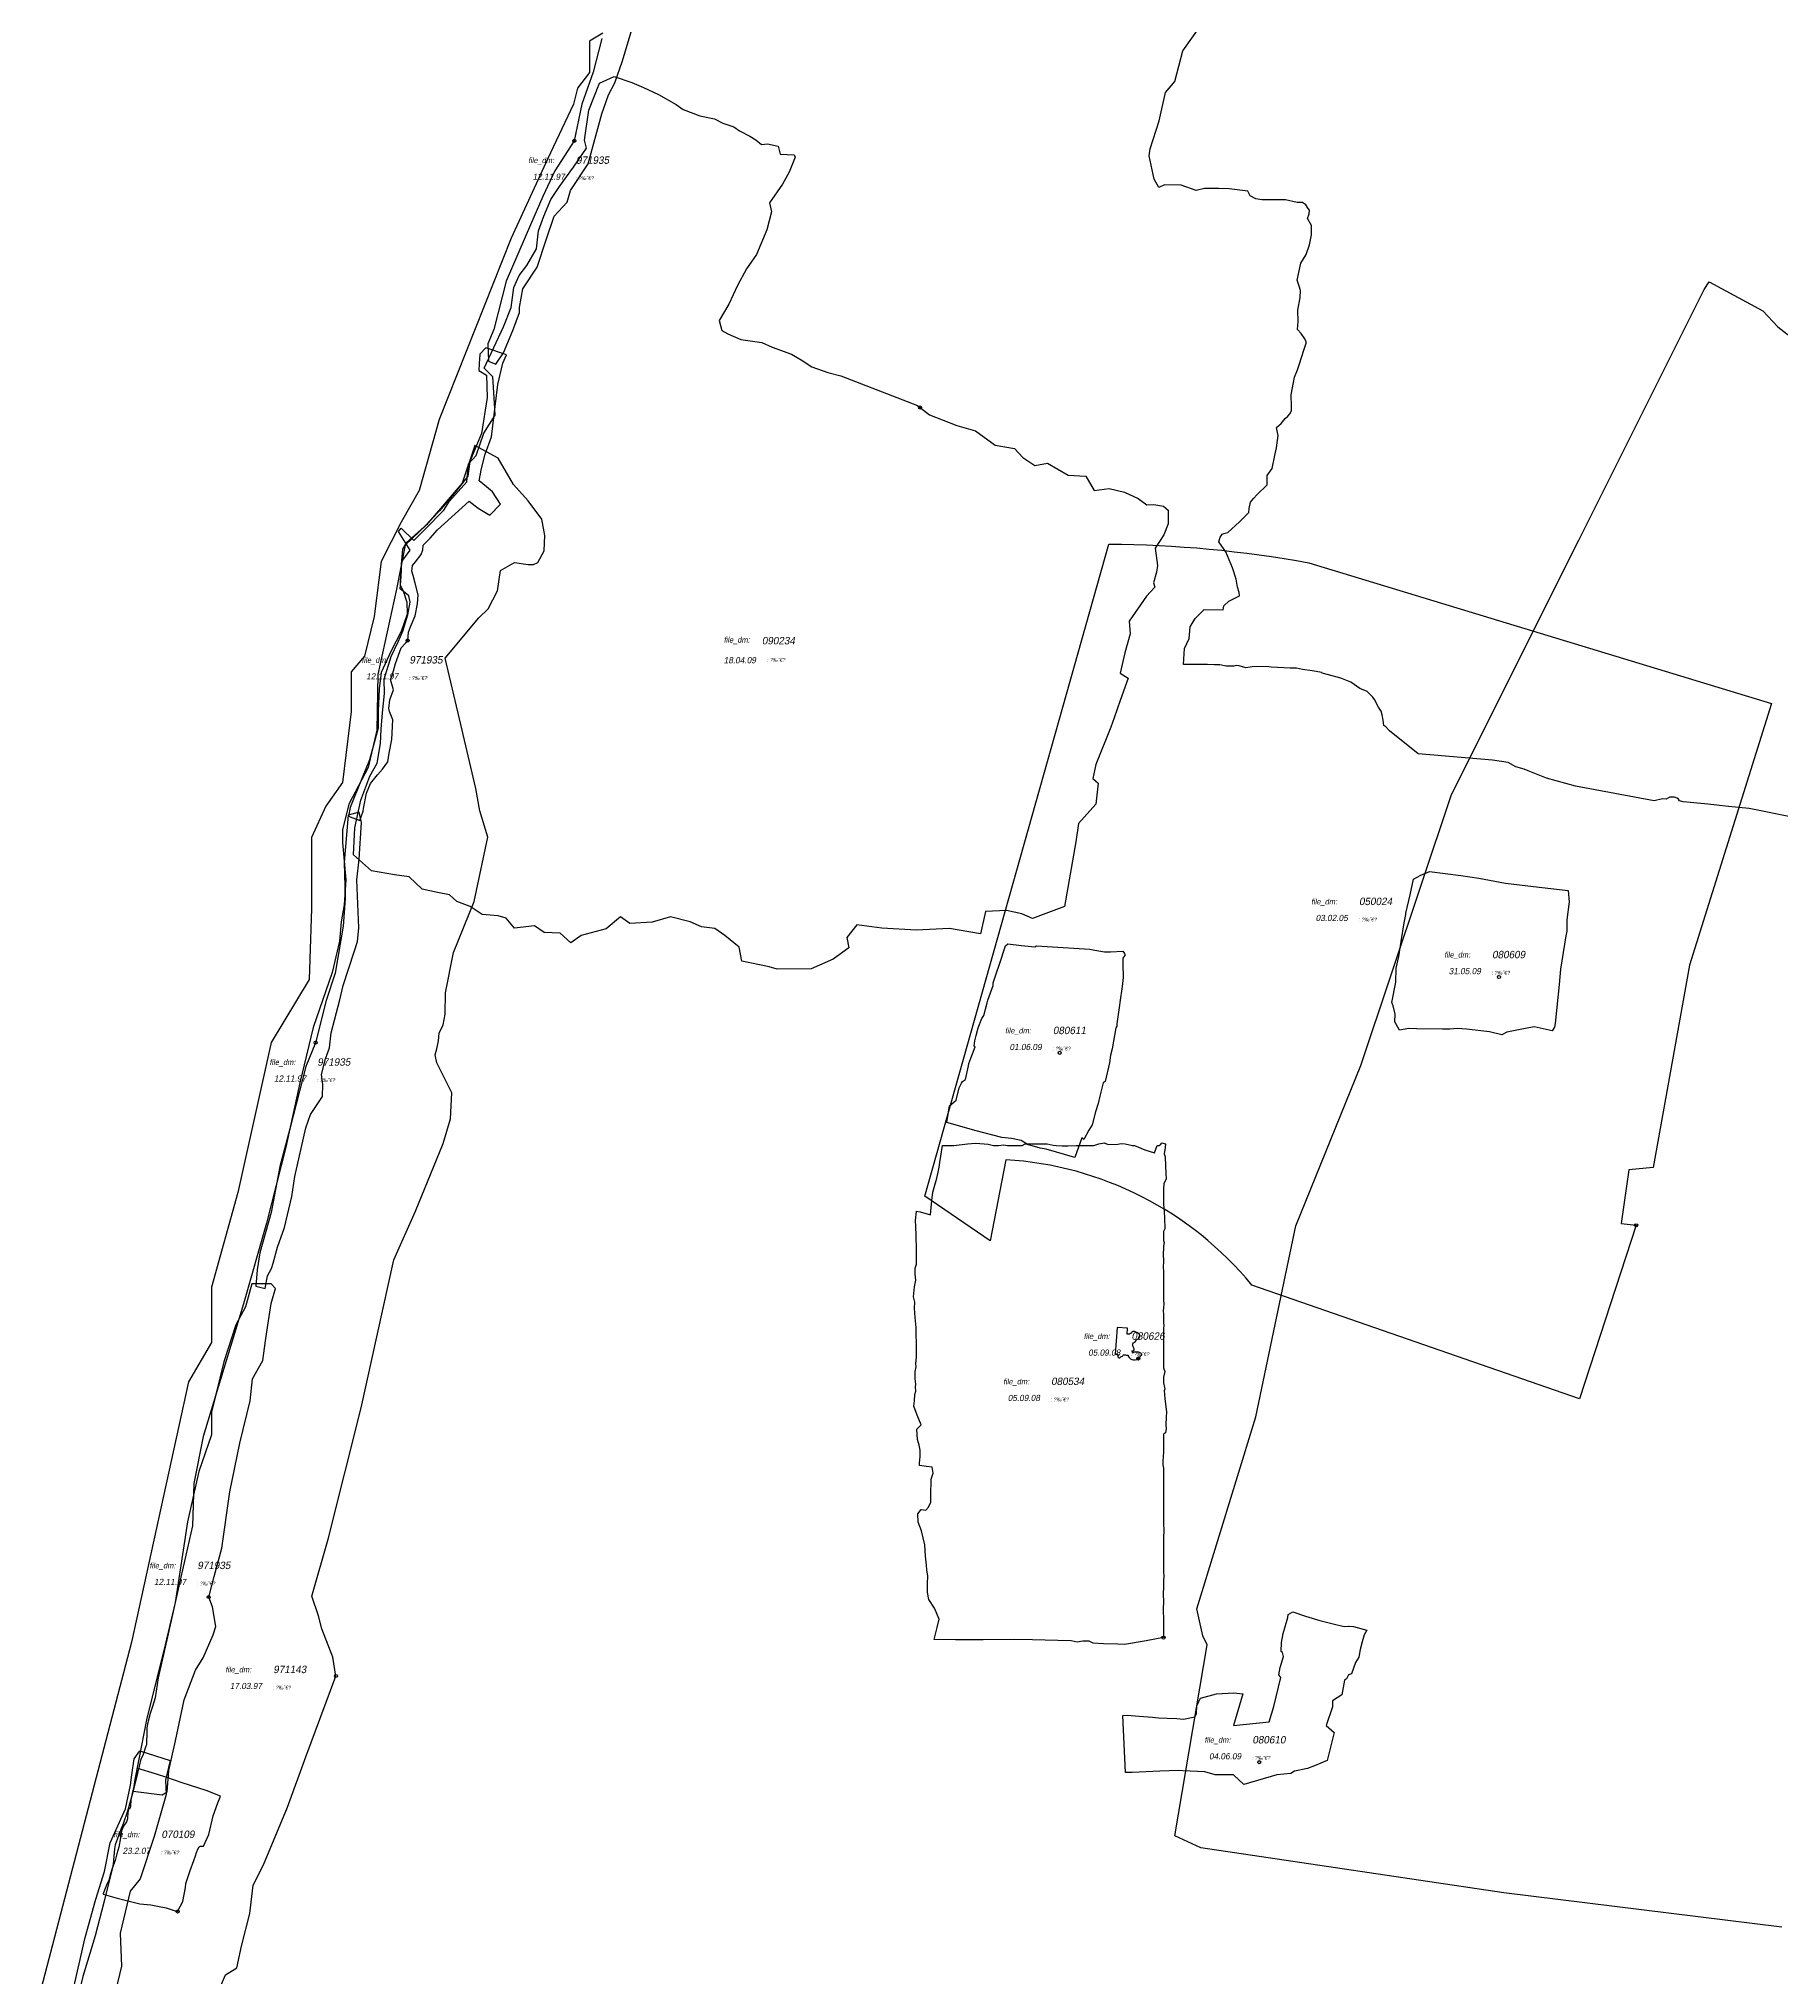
# Model space of a CAD drawing. Header units: metres. Extents: x 116000 to 284092, y 365136 to 804542.
# Drawn here: x 181295 to 184117, y 675762 to 678902 of the extents above; entities that cross this region are included whole.
import ezdxf
from ezdxf.enums import TextEntityAlignment as Align

# ---------------------------------------------------------------- set-up
doc = ezdxf.new("R2010")
doc.units = ezdxf.units.M
doc.header["$LTSCALE"] = 0.075
for name, color, linetype in [('050424', 1, 'Continuous'), ('070109', 46, 'Continuous'), ('080012', 30, 'Continuous'), ('080534', 30, 'Continuous'), ('080609', 30, 'Continuous'), ('080610', 30, 'Continuous'), ('080611', 30, 'Continuous'), ('080626', 30, 'Continuous'), ('090234', 140, 'Continuous'), ('10', 7, 'Continuous'), ('100847', 62, 'Continuous'), ('4', 7, 'Continuous'), ('7', 7, 'Continuous'), ('971143', 5, 'Continuous'), ('971935', 5, 'Continuous'), ('GVUL MEDINA', 4, 'Continuous')]:
    doc.layers.add(name, color=color, linetype=linetype)
doc.styles.add('HEBTXT', font='HEBTXT.shx')

# ---------------------------------------------------------------- blocks, each defined once
blk = doc.blocks.new('DM_AREA')
at = {"layer": '10'}
blk.add_circle((0, 0), 2.5, dxfattribs=at)
at = {"layer": '4', "style": 'HEBTXT', "oblique": 10}
blk.add_attdef('DATE', text='', height=10, dxfattribs=at).set_placement((9.9, 86.8), align=Align.RIGHT)
at = {"layer": '4', "style": 'HEBTXT', "oblique": 10, "flags": 8}
blk.add_attdef('DATAtxt', text='', height=6, dxfattribs=at).set_placement((41.8, 89.2), align=Align.MIDDLE)
at = {"layer": '7', "style": 'HEBTXT', "oblique": 10, "flags": 8}
blk.add_attdef('file_txt', text='', height=9, dxfattribs=at).set_placement((-28.4, 117.1), align=Align.MIDDLE)
at = {"layer": '7', "style": 'HEBTXT', "oblique": 10}
blk.add_attdef('FILE_DM', (28.1, 112.6), '', height=12, dxfattribs=at)

msp = doc.modelspace()

# ---------------------------------------------------------------- linework, layer by layer
at = {"layer": '050424', "color": 1, "linetype": 'Continuous', "elevation": 22.6, "flags": 128}
msp.add_lwpolyline([(184101.1, 677825.2), (183968.2, 677401.6), (183909.4, 677073.7), (183870, 677070), (183858, 676983.1), (183882, 676980), (183790.5, 676699.1), (183259.6, 676883.3, 0.208137), (182861, 677086.3), (182835.8, 676954.7), (182729.8, 677027.3), (183027.9, 678083.2, -0.043392), (183351.9, 678053.2), (184101.1, 677825.2)], format="xyb", close=True, dxfattribs=at)
at = {"layer": '070109', "color": 46, "flags": 128}
msp.add_lwpolyline([(181453.7, 676100.7), (181453.6, 676097.8), (181451.9, 676084), (181449, 676071.3), (181446.5, 676059.9), (181444.4, 676048.7), (181443.7, 676039.9), (181442.9, 676035.9), (181441.1, 676034.9), (181439.2, 676029.4), (181438.7, 676018.9), (181437.2, 676013.7), (181432.5, 676006.9), (181429.1, 675999.5), (181427.4, 675987.8), (181424.8, 675972.8), (181421.6, 675961.8), (181418.7, 675951.2), (181414, 675938.5), (181410.7, 675928.2), (181408.3, 675919.4), (181404.9, 675911.2), (181401.4, 675903.1), (181399.2, 675897.1), (181399.6, 675896.9), (181410.8, 675893.5), (181422.2, 675890), (181441.5, 675885.6), (181454.6, 675882), (181458.6, 675881.3), (181476.8, 675879.4), (181487.3, 675877.4), (181501.1, 675874.4), (181517.7, 675869), (181519.9, 675868.6), (181528.1, 675884.7), (181532.6, 675907.7), (181533.4, 675914.2), (181540.4, 675934.8), (181546.4, 675951.1), (181549.1, 675958.7), (181550.6, 675964.2), (181553.1, 675970.7), (181554.8, 675973), (181556.4, 675974.2), (181557.9, 675974.5), (181561.9, 675974.2), (181570.4, 675993.3), (181577.6, 676023.8), (181585.3, 676044.4), (181589, 676053.8), (181589.6, 676055.3), (181566.4, 676064.6), (181527.3, 676076.9), (181502.6, 676085.6), (181485.9, 676091.1)], close=True, dxfattribs=at)
at = {"layer": '080012', "color": 30, "elevation": 41.7}
msp.add_lwpolyline([(184140, 677640), (184065, 677655), (184031.5, 677658.1), (183998.2, 677662.1), (183970.3, 677664.7), (183958.4, 677665.7), (183952, 677667.3), (183950.5, 677670.2), (183948.3, 677671.8), (183944.2, 677673.5), (183936.7, 677673.5), (183934.2, 677672.5), (183930.4, 677670.3), (183924.9, 677670.8), (183911.2, 677667.4), (183784, 677691.4), (183736.9, 677704), (183707.3, 677716.3), (183700.8, 677718.7), (183687.3, 677722.5), (183674.5, 677729.4), (183649.4, 677733.3), (183529.2, 677743.6), (183482.7, 677780.9), (183476.8, 677787.1), (183473.5, 677789.5), (183472.5, 677798), (183470.9, 677806.8), (183469.2, 677812.8), (183464.5, 677819.4), (183458.3, 677831.5), (183455.4, 677835.5), (183446.2, 677844.6), (183434.5, 677849.4), (183419.7, 677859.5), (183403.7, 677866.4), (183384, 677871.7), (183373.3, 677874), (183372.8, 677875.2), (183357.5, 677878), (183341.5, 677880.4), (183332.1, 677882.1), (183321.6, 677882.3), (183290.8, 677884.2), (183287, 677884.4), (183269.3, 677884.9), (183260, 677884.7), (183249.8, 677882.9), (183239, 677886.3), (183234.4, 677886.7), (183230.7, 677885.6), (183218.3, 677885.5), (183207.9, 677887.8), (183199.1, 677887.8), (183188, 677888.3), (183148.7, 677888.3), (183150.5, 677914.2), (183158.2, 677930.6), (183159.7, 677949.3), (183167.7, 677962.6), (183182.2, 677977.2), (183213.4, 677976.7), (183214.2, 677983.3), (183222.2, 677990.9), (183239.5, 677999.4), (183239, 678004.8), (183236.4, 678013.8), (183234.5, 678026.4), (183228.5, 678045), (183217.7, 678070.8), (183206.2, 678087.2), (183208.5, 678094.7), (183209.7, 678096.5), (183211.8, 678099.5), (183216.6, 678100.9), (183220.7, 678102.2), (183239.5, 678119.4), (183254.5, 678134.4), (183255.5, 678141), (183257.4, 678151.3), (183262.8, 678157.6), (183267.5, 678163), (183284.5, 678179.4), (183284.5, 678194.4), (183292.4, 678205.9), (183297.4, 678229.7), (183299.5, 678239.4), (183302.2, 678259.3), (183301.3, 678264.1), (183299.7, 678272), (183306.9, 678278.4), (183313.4, 678286.8), (183317.8, 678290.5), (183321.7, 678295.1), (183323.9, 678299.7), (183323.6, 678306.8), (183323.5, 678325.2), (183328.6, 678353.8), (183333.6, 678365.7), (183336.3, 678373.4), (183344.4, 678399), (183347.6, 678408.5), (183347.6, 678411.1), (183345.7, 678415.9), (183339.5, 678424.4), (183333.5, 678430.9), (183334.5, 678443.6), (183334.1, 678462), (183337.8, 678482.9), (183338.2, 678494), (183336.3, 678501.3), (183333, 678510.7), (183339.1, 678538.4), (183347.7, 678552.2), (183352.9, 678568.1), (183356.4, 678584.3), (183356.4, 678599.3), (183349.6, 678610.5), (183352.7, 678618.1), (183353.2, 678624.4), (183351, 678626.9), (183347, 678632.8), (183341.8, 678636.4), (183333.2, 678636.7), (183314.2, 678641), (183302.5, 678640.9), (183276, 678640.9), (183265.9, 678642.6), (183256.9, 678647.4), (183253.4, 678655.1), (183222.7, 678658.5), (183206.4, 678659.3), (183182.8, 678659.1), (183169.7, 678655.9), (183145.4, 678664.6), (183118.1, 678665.4), (183109.1, 678661.1), (183101.4, 678674.3), (183093.5, 678712), (183095, 678723.4), (183109.7, 678768.6), (183119.9, 678815), (183134.8, 678832.6), (183148, 678882.1), (183191.4, 678943.5)], dxfattribs=at)
at = {"layer": '080534', "color": 30, "flags": 128}
msp.add_lwpolyline([(182759, 677109.2), (182776.9, 677109.2), (182799.2, 677112.1), (182812.2, 677112.8), (182826, 677112.1), (182832.6, 677111.2), (182841.2, 677109.4), (182849.2, 677109.4), (182857.2, 677110.3), (182863.9, 677109.2), (182872.1, 677109.1), (182876.4, 677109.1), (182887.9, 677109.3), (182892.5, 677112), (182928.1, 677111.9), (182937.8, 677109.7), (182942.5, 677109.3), (182952.4, 677108.8), (182961.4, 677108.7), (182975, 677109.3), (182981.2, 677109.2), (182989, 677109.1), (183003.9, 677109.1), (183012, 677112), (183020.3, 677113.4), (183026.8, 677111), (183042.4, 677111.6), (183048.2, 677112.3), (183054.4, 677111.9), (183066.1, 677109.4), (183069.7, 677109), (183086.2, 677102.3), (183102.2, 677097.3), (183106.2, 677109.2), (183109.3, 677109.4), (183112.3, 677111.4), (183113.6, 677113.6), (183119.8, 677112.1), (183119.1, 677106), (183117.9, 677096), (183119.5, 677090.7), (183120, 677076.1), (183120.2, 677064), (183121.1, 677055.1), (183117.3, 677047.1), (183116.4, 677039.3), (183116.3, 677026.1), (183116.7, 677014), (183117.4, 677002.3), (183118.1, 676991.4), (183118.6, 676974.2), (183116.8, 676969.7), (183116.6, 676964.3), (183116.4, 676958), (183116.4, 676955.4), (183117.6, 676952.1), (183116.6, 676946.3), (183116.4, 676942.2), (183116.2, 676934.1), (183116.8, 676921), (183116.2, 676913.5), (183116.6, 676904.9), (183116.6, 676895.8), (183116.6, 676889.5), (183116.6, 676883.5), (183116.6, 676876), (183116.3, 676871.6), (183116.6, 676863.3), (183116.3, 676859.2), (183117, 676852.4), (183116.4, 676846.9), (183115.8, 676841.2), (183116.3, 676836.5), (183116.3, 676832.1), (183116.6, 676824.8), (183116.6, 676822.2), (183117.3, 676818), (183116.8, 676812.9), (183116.5, 676808.5), (183116.7, 676800.8), (183116.4, 676795.8), (183116.4, 676787.6), (183116.5, 676778.8), (183116.5, 676768.8), (183116.5, 676761), (183116.7, 676749.1), (183118.5, 676743.3), (183116.5, 676734), (183116.5, 676724.9), (183118.3, 676717.2), (183118.7, 676714.8), (183117.7, 676711.9), (183118.2, 676706.5), (183118.9, 676698.9), (183121.4, 676677.7), (183121, 676669.5), (183120.6, 676656.9), (183121, 676650.7), (183119.6, 676644), (183116.8, 676641.6), (183116.4, 676635.1), (183116.6, 676629.9), (183116.5, 676624.6), (183116.5, 676613.8), (183115.8, 676605), (183115.4, 676598.8), (183115.3, 676592), (183116.5, 676586.4), (183116.4, 676579), (183116.7, 676573.4), (183116.5, 676567.2), (183116.4, 676560.2), (183116.5, 676539.3), (183116.7, 676512.6), (183116.5, 676502), (183117.3, 676481.5), (183116.8, 676478.7), (183116.7, 676473.1), (183116.5, 676466), (183116.5, 676442.2), (183116.8, 676430.8), (183116.5, 676418.9), (183117, 676412.3), (183116.7, 676404.3), (183116.5, 676403), (183116.3, 676397.8), (183116.5, 676395.7), (183116.1, 676382.3), (183116.6, 676370.9), (183116.2, 676358.2), (183116.7, 676340.2), (183116.6, 676312.2), (183088.6, 676306.9), (183053.2, 676300.8), (183042.7, 676301.7), (183019.5, 676302.3), (183002.9, 676303.4), (182996.2, 676306.5), (182986.1, 676306.6), (182976.6, 676305), (182967.1, 676306.9), (182945.5, 676307.5), (182904.2, 676308.8), (182874.2, 676309), (182824.7, 676308.8), (182779.5, 676308.6), (182745.4, 676309.1), (182749.9, 676328.5), (182753.2, 676342), (182745.8, 676360.1), (182736.7, 676374.1), (182734.4, 676385.1), (182734.2, 676399.9), (182734.9, 676411.5), (182733.4, 676422.1), (182732.8, 676429.6), (182731.1, 676443.9), (182729.8, 676462.7), (182724.5, 676485.4), (182719, 676499.2), (182718.8, 676512.9), (182724.2, 676519.9), (182731.7, 676518.8), (182736, 676523.4), (182740, 676531.4), (182740, 676541.4), (182739.7, 676552.7), (182740.4, 676558.2), (182740.4, 676568.7), (182743.3, 676578.6), (182741.7, 676588.4), (182732.6, 676589.3), (182721.6, 676591), (182721.2, 676594.7), (182722.7, 676605.7), (182722.6, 676615.8), (182720.8, 676624), (182718.2, 676632.9), (182717.1, 676649.9), (182724.3, 676657), (182717.7, 676672.6), (182712.2, 676687.3), (182713.4, 676695.7), (182713.6, 676706.1), (182715.4, 676711.2), (182715, 676717.9), (182715.5, 676722.6), (182714.6, 676731.6), (182714.3, 676743.4), (182716.1, 676750.7), (182715.4, 676756.3), (182716.6, 676766.7), (182716.8, 676779.3), (182716.5, 676790.4), (182715.8, 676802.3), (182716.1, 676814.4), (182714.5, 676830.8), (182713.1, 676846), (182713.8, 676855.6), (182711.8, 676863.9), (182713.3, 676880.4), (182715.7, 676891.1), (182714.6, 676900.9), (182714.4, 676910.8), (182716.3, 676917), (182716.3, 676922.5), (182716.4, 676930.1), (182716.6, 676941), (182716.1, 676963.5), (182715.5, 676978.2), (182715, 676988), (182716.6, 677002.9), (182722.5, 677001.8), (182739.4, 676997), (182741.3, 677020), (182743.1, 677033.6), (182749.4, 677056.2), (182751.6, 677066.1), (182753.4, 677074.4), (182754.1, 677081.6), (182758.8, 677109.3)], close=True, dxfattribs=at)
at = {"layer": '080609', "color": 30, "elevation": 31.2, "flags": 128}
msp.add_lwpolyline([(183514, 677298.6), (183514, 677298.6), (183498.6, 677296), (183491.3, 677309.4), (183492, 677322), (183488.7, 677335.3), (183486.1, 677340.8), (183492.9, 677374), (183493.1, 677396.3), (183497.6, 677415.1), (183501.3, 677439.6), (183506.5, 677470), (183509.1, 677483.2), (183509.2, 677485.4), (183515.8, 677515), (183521.6, 677540.5), (183533.3, 677547.1), (183547.6, 677552.8), (183598, 677546.6), (183627.1, 677542), (183670.6, 677534), (183716, 677528.6), (183771.9, 677522.2), (183773.8, 677503.8), (183769.8, 677474.7), (183769.5, 677456.4), (183768.3, 677448.6), (183759.4, 677394.7), (183757.4, 677369.9), (183750.8, 677307.1), (183749.6, 677300.8), (183746.2, 677295.1), (183717.1, 677301.4), (183691.4, 677296.6), (183672.7, 677293), (183664.7, 677288.6), (183644.6, 677293.4), (183607.2, 677297.8), (183592.3, 677298.8), (183580.1, 677297.5), (183568.3, 677297.6), (183526.3, 677298.4)], close=True, dxfattribs=at)
at = {"layer": '080610', "color": 30, "elevation": 31.3, "flags": 128}
msp.add_lwpolyline([(183057.7, 676186.4), (183077, 676184.9), (183098.9, 676183.2), (183103.5, 676183), (183108.5, 676182.5), (183122.5, 676181.6), (183138.4, 676181.2), (183149.2, 676180.3), (183167.2, 676183.9), (183169.8, 676189), (183170.8, 676201.5), (183174, 676208.5), (183176.5, 676214.3), (183202.5, 676221), (183230.3, 676222.7), (183245, 676221.4), (183230, 676170), (183287.5, 676175.8), (183295.4, 676200.6), (183306.5, 676247.6), (183303.3, 676251.9), (183305.4, 676263.9), (183310.8, 676281.5), (183309.3, 676288.2), (183307.2, 676289.6), (183307.7, 676304.1), (183310.3, 676318.9), (183318.1, 676344.7), (183318.7, 676349.9), (183325.8, 676353.9), (183346.5, 676346.9), (183370, 676340), (183380.6, 676337.5), (183391.4, 676334.5), (183409.3, 676330.1), (183416.4, 676330.9), (183417.3, 676330.7), (183424.1, 676330.2), (183445.8, 676324.5), (183441.5, 676316.8), (183438.5, 676305.5), (183434.9, 676292.9), (183432.9, 676280.6), (183427.7, 676271.9), (183420.8, 676253.8), (183416.1, 676251.8), (183413.1, 676245.6), (183409.5, 676243.1), (183405.1, 676219.8), (183390, 676210), (183390, 676200), (183380, 676170), (183393, 676158.7), (183381.5, 676113.3), (183361, 676104.7), (183350, 676100), (183328.7, 676096.1), (183322.5, 676092), (183300, 676090), (183246.9, 676074.4), (183230, 676090), (183200, 676090), (183183.7, 676094.7), (183147.7, 676096.2), (183141.1, 676097), (183110.4, 676095.9), (183065.9, 676093.8), (183055.2, 676093.7), (183050.9, 676186.3)], close=True, dxfattribs=at)
at = {"layer": '080611', "color": 30, "elevation": 25.4, "flags": 128}
msp.add_lwpolyline([(182864.5, 677435.9), (182886.7, 677433.4), (182908.3, 677431.1), (182910.8, 677432.7), (182997.4, 677427), (183005.3, 677425.4), (183020.8, 677422.7), (183030.8, 677422.7), (183050.8, 677423.9), (183053.6, 677420.1), (183053.9, 677418.6), (183053.9, 677417.2), (183050.8, 677412.7), (183050.8, 677402.7), (183050.5, 677397), (183051.2, 677387.9), (183051.2, 677381.5), (183049.8, 677366.7), (183045.8, 677340.6), (183045.5, 677336.3), (183040.8, 677306.3), (183040.8, 677302.7), (183039.4, 677300.1), (183033.6, 677265.7), (183030.8, 677255.8), (183029.3, 677243.2), (183022.3, 677213), (183019, 677210.8), (183013.6, 677189.2), (183010.6, 677177.3), (183006.2, 677163.6), (183000.8, 677142.7), (182995.8, 677133.9), (182987.5, 677119.1), (182984.1, 677121.8), (182972.7, 677089.6), (182926.4, 677103.5), (182917, 677105), (182896.2, 677110.7), (182886.2, 677117.6), (182870.3, 677120.8), (182854.7, 677122.1), (182813.4, 677133.1), (182765.6, 677146.5), (182770.1, 677173.5), (182780.8, 677182.7), (182785.9, 677202.6), (182789.6, 677210.1), (182790.8, 677212.7), (182795.9, 677216.1), (182800.9, 677238.2), (182801.2, 677241.8), (182802.8, 677246.6), (182811.4, 677269.3), (182810.1, 677270.4), (182810.8, 677278.6), (182812.9, 677287.3), (182816.6, 677300.1), (182822.4, 677315.1), (182825.6, 677319.8), (182831.1, 677340.1), (182832.3, 677344.5), (182840.8, 677368.3), (182840.8, 677372.7), (182845.7, 677387.5), (182850.8, 677402.7), (182860.8, 677432.7), (182864.5, 677435.9)], close=True, dxfattribs=at)
at = {"layer": '080626', "color": 30, "flags": 128}
msp.add_lwpolyline([(183038.2, 676771.4), (183042.6, 676771.2), (183042.4, 676767.1), (183044, 676765.1), (183045, 676765.2), (183046.1, 676765.4), (183046.4, 676766), (183047.3, 676766.8), (183048.1, 676767.4), (183050, 676768.1), (183050.8, 676768.8), (183051.3, 676769.8), (183051.8, 676770), (183052.7, 676770.1), (183055.2, 676770), (183056.9, 676769.9), (183059.1, 676769.9), (183059.5, 676768.2), (183060.9, 676765.9), (183062.9, 676763.9), (183065.3, 676762.5), (183068, 676761.9), (183070.8, 676762), (183073.5, 676762.8), (183075.8, 676764.3), (183077.7, 676766.3), (183079.1, 676767.8), (183080.5, 676769), (183081.2, 676770.3), (183081.2, 676771.1), (183080.5, 676772.4), (183079.8, 676772.8), (183078.6, 676773.6), (183077.6, 676774.1), (183075.9, 676774.4), (183074.9, 676774.9), (183073.8, 676774.7), (183070.5, 676774.9), (183069.1, 676774.8), (183067.9, 676774), (183067.3, 676772.7), (183066.6, 676774.8), (183065.2, 676776.5), (183065.8, 676776.8), (183066.8, 676776.3), (183067.8, 676776.8), (183068.9, 676778.1), (183069.2, 676778.8), (183069, 676780.2), (183068.4, 676781), (183068.2, 676782.3), (183067.5, 676783.7), (183067, 676785), (183066.8, 676786.1), (183066.6, 676787), (183066.9, 676787.9), (183068.2, 676789.5), (183069.9, 676790.5), (183070.7, 676791.2), (183072.1, 676793.5), (183072.8, 676794.8), (183073.3, 676795.2), (183074.3, 676795.5), (183075.1, 676795.6), (183076.5, 676796.5), (183077.1, 676797.9), (183078, 676800.5), (183078.3, 676801.9), (183077.9, 676803.3), (183076.8, 676804.3), (183074.5, 676806.1), (183073.1, 676806.3), (183070.8, 676807.3), (183069.5, 676807.9), (183068.2, 676808.1), (183066.9, 676808), (183065.6, 676807.4), (183064.5, 676806.3), (183064.1, 676805), (183062.8, 676804.9), (183061.9, 676803.7), (183057.8, 676803.8), (183058.1, 676813.4), (183041.4, 676814.4)], close=True, dxfattribs=at)
at = {"layer": '090234', "flags": 128}
msp.add_lwpolyline([(182203.2, 678829.8), (182226.7, 678840.9), (182255.7, 678830.8), (182274.6, 678822.6), (182298.8, 678811.6), (182327.2, 678795.5), (182338.9, 678787.3), (182365.4, 678776.7), (182389.5, 678772.3), (182402.8, 678765.1), (182420.9, 678759), (182429.7, 678752.7), (182446.5, 678744.2), (182456.6, 678738.3), (182465.7, 678730.6), (182475.4, 678731.8), (182492.5, 678727.9), (182495.7, 678715.1), (182518.5, 678713.9), (182520, 678709.8), (182510.4, 678685.6), (182499.5, 678666.1), (182478.3, 678635.9), (182481.8, 678621.5), (182474.2, 678592.3), (182457.4, 678552.3), (182441, 678529.2), (182426.8, 678501.9), (182412.7, 678471.8), (182397, 678445.6), (182401.3, 678429.2), (182411.1, 678423.9), (182432, 678414.6), (182465.9, 678409.8), (182482.9, 678402.1), (182513.9, 678390.7), (182529.8, 678382), (182547, 678370.3), (182573.2, 678361), (182594.1, 678355.6), (182718.2, 678308), (182737.5, 678292.9), (182781.7, 678275.2), (182812.2, 678267), (182844, 678243.7), (182875, 678238.3), (182888.8, 678223.5), (182908.4, 678210.5), (182928.8, 678214.5), (182961.9, 678195.1), (182990.8, 678193.3), (183004, 678170.2), (183028.6, 678173.6), (183053.3, 678167.3), (183075.5, 678157.2), (183089.6, 678147.1), (183100.7, 678147.4), (183116.5, 678145), (183123.9, 678138.1), (183124.2, 678116.1), (183117.2, 678098.1), (183102.9, 678076.7), (183106.9, 678048.6), (183105.1, 678038), (183100.5, 678020.8), (183102.4, 678013.4), (183088.8, 677999.1), (183061, 677958.3), (183062.3, 677938.2), (183053.8, 677907.2), (183046.4, 677874.1), (183059.1, 677865.9), (183046.4, 677830.1), (183036.6, 677802.1), (183031.2, 677787), (183007.1, 677726.6), (183002.3, 677703.9), (183010.5, 677696.2), (183007.1, 677661.9), (182979.1, 677630.6), (182974.5, 677600.9), (182956.2, 677496.5), (182904.5, 677477), (182887.1, 677484.6), (182862.5, 677489.9), (182828.4, 677488), (182820, 677452.2), (182770.2, 677460.6), (182716.1, 677458.1), (182660.3, 677461.1), (182619.8, 677466.4), (182603.8, 677446), (182607.1, 677429.2), (182581.6, 677411.3), (182546.1, 677395.6), (182490.8, 677394.7), (182477.7, 677398.9), (182433.6, 677407.6), (182429.2, 677430.4), (182406, 677449.6), (182389.8, 677460.8), (182368.5, 677463.2), (182350, 677471.6), (182318.2, 677479.4), (182288.4, 677471.2), (182252.5, 677468.6), (182237.1, 677479.4), (182213.9, 677460), (182173.3, 677449.4), (182156.7, 677437.5), (182139.4, 677452.9), (182113.6, 677454.3), (182097.9, 677464.9), (182065.7, 677461.4), (182051.9, 677477.5), (182039.3, 677481.3), (182013, 677483.4), (181993.8, 677496.6), (181972.2, 677504.5), (181960.2, 677515.3), (181940.8, 677519.1), (181915.7, 677524.3), (181894.9, 677544.4), (181870.9, 677547.5), (181833.7, 677554.3), (181804.9, 677580.2), (181806.8, 677624), (181816.6, 677668.7), (181831.4, 677707.3), (181843.2, 677728.4), (181848.6, 677760.5), (181849.3, 677783.4), (181851.6, 677809.9), (181854.9, 677841.3), (181854.2, 677864.5), (181865.9, 677901.5), (181877, 677924.9), (181884.6, 677942.3), (181893, 677968.7), (181896.5, 677989.1), (181894.4, 677999.4), (181880.1, 678010.7), (181882.2, 678030.1), (181883.2, 678055.2), (181896.6, 678073.7), (181877.8, 678103.7), (181881.8, 678109.3), (181902.4, 678089.4), (181919.8, 678106.3), (181950.8, 678138.4), (181960.4, 678152.9), (181988.4, 678183.9), (181991.2, 678213.2), (182003.6, 678227), (182015.6, 678263.1), (182034.2, 678292.2), (182033.2, 678311.8), (182030.2, 678354.3), (182016.5, 678368.3), (182047.9, 678435.4), (182060.3, 678466.7), (182064.5, 678498.8), (182073.2, 678518.5), (182085.6, 678534.8), (182101.2, 678561.6), (182104.4, 678590.5), (182113, 678614.7), (182124.1, 678641.6), (182138.4, 678662.3), (182160.8, 678693.9), (182182.3, 678724.4), (182178.9, 678737.3), (182186.1, 678786)], close=True, dxfattribs=at)
at = {"layer": '100847', "linetype": 'Continuous', "lineweight": -3, "flags": 128}
msp.add_lwpolyline([(184118, 675843.1), (183667.9, 675898.7), (183177.2, 675971.8), (183134.8, 675991), (183187.4, 676300.3), (183180.1, 676314.9), (183170.4, 676358.6), (183266.2, 676670), (183330.6, 676979.1), (183436.1, 677238.8), (183582.9, 677677.8), (183789.2, 678089.9), (183992.3, 678495.8), (184000.4, 678508.2), (184087.4, 678461.1), (184111.5, 678435), (184178.8, 678382.8)], dxfattribs=at)
at = {"layer": '971143', "color": 5, "flags": 128}
msp.add_lwpolyline([(181585.1, 675736.7), (181597.2, 675766.3), (181615.9, 675777.3), (181623.6, 675812.5), (181636.8, 675865.2), (181642.3, 675911.4), (181659.2, 675944.2), (181697.7, 676037.6), (181727.4, 676118.9), (181776.4, 676250), (181771.2, 676280.4), (181753.4, 676326.4), (181748.3, 676347.5), (181737.4, 676379.6), (181763.6, 676471.4), (181817.2, 676684.2), (181870, 676923.9), (181905, 677003), (181949.7, 677112.4), (181961.6, 677152.4), (181964.1, 677194.3), (181939.7, 677243.1), (181937.2, 677256.2), (181939.5, 677265.8), (181942.5, 677278.6), (181943.3, 677291.3), (181950, 677304.8), (181953, 677322), (181954, 677356.4), (181966.6, 677422.1), (182000.3, 677504.4), (182022.1, 677608.7), (182009.6, 677651.2), (182002.8, 677687.2), (181976.6, 677800.4), (181953.3, 677898.7), (182007.6, 677963.7), (182022.7, 677978.7), (182038.2, 678007.4), (182042.7, 678040.7), (182065.4, 678053.3), (182087.7, 678050.2), (182096.3, 678050.4), (182103.1, 678053.3), (182113.5, 678072.3), (182114.8, 678097.1), (182109.8, 678123.7), (182087.4, 678153.3), (182063.7, 678180.1), (182039, 678222.3), (182001.3, 678242.8), (181980.5, 678182.1), (181923.2, 678114.4), (181888.5, 678081.4), (181874.6, 678010.3), (181844, 677872.3), (181842.3, 677782), (181828.4, 677721.3), (181797.1, 677662.3), (181786.7, 677620.7), (181786.7, 677599.8), (181792.2, 677539.5), (181789.4, 677499), (181784.8, 677471.4), (181782.1, 677440.2), (181770.1, 677389.6), (181739.7, 677300.6), (181718, 677210.7), (181695.3, 677106.6), (181663.7, 676983.3), (181626.4, 676852.7), (181561.4, 676638.1), (181546.4, 676561.8), (181543.9, 676493), (181524.9, 676409.9), (181502.4, 676308.6), (181488.6, 676247.3), (181483.6, 676214.8), (181479.2, 676200.6), (181475.2, 676189.3), (181472.2, 676177.1), (181471.6, 676174.7), (181470.1, 676166.2), (181469.9, 676158.5), (181469.5, 676140.8), (181469.5, 676138.5), (181468.6, 676136.3), (181463.4, 676121.3), (181461, 676116.5), (181459.9, 676113), (181453, 676083.4), (181445.6, 676056), (181438.7, 676031.3), (181431.7, 676010.5), (181428.2, 676001.4), (181418.8, 675976.7), (181417.8, 675970.3), (181415.6, 675945.3), (181414.6, 675940), (181401.2, 675885.2), (181386.5, 675829.1), (181378, 675800.4), (181366.3, 675763.1), (181354, 675713.1)], dxfattribs=at)
at = {"layer": '971935', "color": 5, "flags": 128}
for points in [[(182206.9, 678902.1), (182193.1, 678847.8), (182174.8, 678796), (182162.3, 678736.5), (182130.7, 678687.6), (182111.3, 678646.2), (182091.2, 678600.2), (182051.8, 678509), (182032, 678431), (182022.1, 678407.5), (182023.6, 678379.6), (182035.5, 678374.8), (182047.8, 678393.3), (182063, 678429.4), (182073.5, 678458.4), (182073.4, 678466.6), (182079, 678496.7), (182102.2, 678531.7), (182116.6, 678576.2), (182129.7, 678614.4), (182151, 678637), (182156, 678655.8), (182184.8, 678699), (182207.1, 678780.3), (182217.7, 678811), (182227.8, 678830.4), (182240.3, 678866.1), (182261, 678934.4)], [(181344, 675710.6), (181370.3, 675826.6), (181387.3, 675888.7), (181401.4, 675933.2), (181410.9, 675979.6), (181435.5, 676034.7), (181443.8, 676073.3), (181446, 676090.1), (181449.5, 676115.9), (181458.9, 676128.8), (181508.1, 676113), (181500.5, 676081.4), (181501.1, 676057.9), (181481.7, 675990), (181459.4, 675921.4), (181443, 675901.5), (181426.6, 675833.6), (181429.1, 675780.2), (181419.2, 675739.8)]]:
    msp.add_lwpolyline(points, dxfattribs=at)
for points in [[(181796.9, 677642.8), (181814.9, 677635.4), (181820.5, 677650.6), (181820.9, 677655.1), (181825.9, 677679.9), (181832.5, 677695.3), (181843.5, 677709.5), (181851.7, 677718.6), (181860.2, 677730.9), (181862.5, 677744.5), (181866.8, 677767), (181868.7, 677798.8), (181863.3, 677812.2), (181862.2, 677817.2), (181863.7, 677831), (181869.8, 677847.1), (181864.5, 677864), (181867.7, 677872.3), (181872.6, 677890), (181881.9, 677915.3), (181889.5, 677923.3), (181892.6, 677927.2), (181894, 677940.7), (181897, 677949.5), (181904.7, 677967.1), (181908.2, 677986.7), (181909.7, 678001.3), (181904.7, 678020), (181901.6, 678032.7), (181899, 678039.6), (181900.1, 678048.4), (181905, 678054.8), (181914.6, 678066.3), (181916.9, 678074), (181917.6, 678081.7), (181929.1, 678092.8), (181940.6, 678106.2), (181992, 678152.9), (182006.6, 678141.4), (182025.7, 678129.9), (182043, 678147.9), (182030, 678168.2), (182020.4, 678176.3), (182008.5, 678185.9), (182011.9, 678205.8), (182018.1, 678228.8), (182028.2, 678257.3), (182038.3, 678341.9), (182046.8, 678376.5), (182052.6, 678389.9), (182018.8, 678401.4), (182009.2, 678391.1), (182008.1, 678375.3), (182007.7, 678364.6), (182020, 678356.9), (182021.1, 678320.9), (182011.9, 678262.7), (181993.4, 678217.2), (181990.1, 678193.3), (181970.7, 678168.7), (181944.2, 678137.1), (181918.4, 678110.6), (181890.7, 678086), (181884.2, 678075), (181881, 678038.2), (181880.3, 678017.5), (181885.5, 678005.9), (181891.3, 677989.1), (181891.7, 677969.7), (181882, 677941.9), (181865.8, 677910.2), (181849.7, 677875.4), (181846.4, 677848.9), (181844.5, 677812.7), (181844.6, 677785.4), (181830.4, 677733.7), (181805.8, 677673), (181799.2, 677656.9)], [(181646.5, 676881.3), (181661.5, 676877.5), (181665.3, 676898.2), (181671.9, 676910.1), (181674.6, 676918.6), (181681.5, 676944.8), (181693, 676976.3), (181704.8, 677026.6), (181709.8, 677059.3), (181727.8, 677138.1), (181735.1, 677159.6), (181754.8, 677188.8), (181755, 677207.8), (181753, 677224), (181759.6, 677249.8), (181765.7, 677267.4), (181768.4, 677291.7), (181782.6, 677345.1), (181787.9, 677368.5), (181805.9, 677423.1), (181811.2, 677439.6), (181813.2, 677461.9), (181810.3, 677539.8), (181813.7, 677573.2), (181817.5, 677632.4), (181814, 677649.3), (181796.3, 677644.3), (181789.4, 677568.2), (181791, 677509.1), (181788.2, 677464.7), (181774.8, 677388.3), (181760.7, 677343.9), (181743.4, 677275.8), (181727.5, 677237), (181701.6, 677136.3), (181685.7, 677075.1), (181671.3, 677000.6), (181653.1, 676935.6), (181648.9, 676907.8)], [(181640.1, 676885.1), (181629.6, 676848), (181614.4, 676818.9), (181594.6, 676759), (181574.8, 676677.3), (181574.8, 676640.7), (181554.3, 676581.4), (181535.7, 676500), (181515.8, 676369.3), (181499.5, 676300.7), (181469.5, 676178.9), (181457.3, 676115.1), (181450.6, 676082.3), (181447.9, 676063.3), (181494.8, 676057.8), (181502.9, 676062.6), (181505.6, 676097.2), (181516.3, 676145.3), (181530.4, 676211.6), (181549, 676259.3), (181561.4, 676279.6), (181577.3, 676316.7), (181581.7, 676330.1), (181576.4, 676361.9), (181570.2, 676377.8), (181579.1, 676411.4), (181591.4, 676457.3), (181604.7, 676548.3), (181620.7, 676627), (181637.5, 676695.9), (181641, 676731.3), (181657.8, 676761.3), (181662.2, 676793.1), (181665.9, 676818.2), (181671.2, 676853.5), (181678.3, 676877.4), (181671.2, 676885.3), (181647.4, 676885.3)]]:
    msp.add_lwpolyline(points, close=True, dxfattribs=at)
at = {"layer": 'GVUL MEDINA', "color": 4}
msp.add_lwpolyline([(182208.7, 678910.9), (182186.9, 678898.1), (182186.9, 678847), (182167.7, 678821.5), (182161.3, 678796), (182119, 678706.5), (182060, 678578.9), (181943.4, 678285), (181911.3, 678170.1), (181881.8, 678119), (181849.8, 678055.1), (181838.2, 677965.8), (181822.8, 677901.9), (181801, 677876.2), (181800.9, 677812.4), (181786.8, 677697.4), (181759.9, 677659.1), (181736.8, 677608), (181736.7, 677493), (181732.8, 677378), (181671.3, 677275.9), (181617.3, 677033.1), (181575, 676879.8), (181574.9, 676790.4), (181537.7, 676726.5), (181445.2, 676304.9), (181295, 675730)], dxfattribs=at)

# ---------------------------------------------------------------- block references
at = {"layer": '050424', "color": 7}
ref = msp.add_blockref('DM_AREA', (183882, 676980, 22.6), dxfattribs=at)
ref.add_attrib('FILE_DM', '050024', (183433.3, 677498.6, 22.6), dxfattribs={"layer": '7', "color": 1, "height": 12, "style": 'HEBTXT', "oblique": 10})
ref.add_attrib('DATE', '03.02.05', dxfattribs={"layer": '4', "color": 1, "height": 10, "style": 'HEBTXT', "oblique": 10}).set_placement((183415.1, 677472.8, 22.6), align=Align.RIGHT)
ref.add_attrib('file_txt', 'file_dm:', dxfattribs={"layer": '7', "color": 1, "height": 9, "style": 'HEBTXT', "oblique": 10}).set_placement((183376.8, 677503.2, 22.6), align=Align.MIDDLE)
ref.add_attrib('DATAtxt', ': \x8a‰˜€\x9a', dxfattribs={"layer": '4', "color": 1, "height": 6, "style": 'HEBTXT', "oblique": 10}).set_placement((183447, 677475.3, 22.6), align=Align.MIDDLE)
at = {"layer": '070109', "color": 7}
ref = msp.add_blockref('DM_AREA', (181519.9, 675868.6), dxfattribs=at)
ref.add_attrib('FILE_DM', '070109', (181493.7, 675987.7), dxfattribs={"layer": '7', "color": 46, "height": 12, "style": 'HEBTXT', "oblique": 10})
ref.add_attrib('DATE', '23.2.07', dxfattribs={"layer": '4', "color": 46, "height": 10, "style": 'HEBTXT', "oblique": 10}).set_placement((181475.5, 675961.9), align=Align.RIGHT)
ref.add_attrib('file_txt', 'file_dm:', dxfattribs={"layer": '7', "color": 46, "height": 9, "style": 'HEBTXT', "oblique": 10}).set_placement((181437.2, 675992.3), align=Align.MIDDLE)
ref.add_attrib('DATAtxt', ': \x8a‰˜€\x9a', dxfattribs={"layer": '4', "color": 46, "height": 6, "style": 'HEBTXT', "oblique": 10}).set_placement((181507.4, 675964.4), align=Align.MIDDLE)
at = {"layer": '080534', "color": 7}
ref = msp.add_blockref('DM_AREA', (183116.6, 676312.2), dxfattribs=at)
ref.add_attrib('FILE_DM', '080534', (182934.6, 676721.3), dxfattribs={"layer": '7', "color": 30, "height": 12, "style": 'HEBTXT', "oblique": 10})
ref.add_attrib('DATE', '05.09.08', dxfattribs={"layer": '4', "color": 30, "height": 10, "style": 'HEBTXT', "oblique": 10}).set_placement((182916.4, 676695.4), align=Align.RIGHT)
ref.add_attrib('file_txt', 'file_dm:', dxfattribs={"layer": '7', "color": 30, "height": 9, "style": 'HEBTXT', "oblique": 10}).set_placement((182878.1, 676725.8), align=Align.MIDDLE)
ref.add_attrib('DATAtxt', ': \x8a‰˜€\x9a', dxfattribs={"layer": '4', "color": 30, "height": 6, "style": 'HEBTXT', "oblique": 10}).set_placement((182948.3, 676697.9), align=Align.MIDDLE)
at = {"layer": '080609', "color": 30}
ref = msp.add_blockref('DM_AREA', (183659.8, 677382.2), dxfattribs=at)
ref.add_attrib('FILE_DM', '080609', (183648.8, 677412.5), dxfattribs={"layer": '7', "color": 30, "height": 12, "style": 'HEBTXT', "oblique": 10})
ref.add_attrib('DATE', '31.05.09', dxfattribs={"layer": '4', "color": 30, "height": 10, "style": 'HEBTXT', "oblique": 10}).set_placement((183630.6, 677386.7), align=Align.RIGHT)
ref.add_attrib('file_txt', 'file_dm:', dxfattribs={"layer": '7', "color": 30, "height": 9, "style": 'HEBTXT', "oblique": 10}).set_placement((183592.3, 677417.1), align=Align.MIDDLE)
ref.add_attrib('DATAtxt', ': \x8a‰˜€\x9a', dxfattribs={"layer": '4', "color": 30, "height": 6, "style": 'HEBTXT', "oblique": 10}).set_placement((183662.5, 677389.2), align=Align.MIDDLE)
at = {"layer": '080610', "color": 30}
ref = msp.add_blockref('DM_AREA', (183271.6, 676110.5), dxfattribs=at)
ref.add_attrib('FILE_DM', '080610', (183260.6, 676140.8), dxfattribs={"layer": '7', "color": 30, "height": 12, "style": 'HEBTXT', "oblique": 10})
ref.add_attrib('DATE', '04.06.09', dxfattribs={"layer": '4', "color": 30, "height": 10, "style": 'HEBTXT', "oblique": 10}).set_placement((183242.4, 676115), align=Align.RIGHT)
ref.add_attrib('file_txt', 'file_dm:', dxfattribs={"layer": '7', "color": 30, "height": 9, "style": 'HEBTXT', "oblique": 10}).set_placement((183204.1, 676145.4), align=Align.MIDDLE)
ref.add_attrib('DATAtxt', ': \x8a‰˜€\x9a', dxfattribs={"layer": '4', "color": 30, "height": 6, "style": 'HEBTXT', "oblique": 10}).set_placement((183274.3, 676117.5), align=Align.MIDDLE)
at = {"layer": '080611', "color": 30}
ref = msp.add_blockref('DM_AREA', (182948.5, 677259.3), dxfattribs=at)
ref.add_attrib('FILE_DM', '080611', (182937.5, 677289.6), dxfattribs={"layer": '7', "color": 30, "height": 12, "style": 'HEBTXT', "oblique": 10})
ref.add_attrib('DATE', '01.06.09', dxfattribs={"layer": '4', "color": 30, "height": 10, "style": 'HEBTXT', "oblique": 10}).set_placement((182919.3, 677263.8), align=Align.RIGHT)
ref.add_attrib('file_txt', 'file_dm:', dxfattribs={"layer": '7', "color": 30, "height": 9, "style": 'HEBTXT', "oblique": 10}).set_placement((182881, 677294.2), align=Align.MIDDLE)
ref.add_attrib('DATAtxt', ': \x8a‰˜€\x9a', dxfattribs={"layer": '4', "color": 30, "height": 6, "style": 'HEBTXT', "oblique": 10}).set_placement((182951.2, 677266.3), align=Align.MIDDLE)
at = {"layer": '080626', "color": 7}
ref = msp.add_blockref('DM_AREA', (183075.8, 676764.3), dxfattribs=at)
ref.add_attrib('FILE_DM', '080626', (183064.8, 676794.6), dxfattribs={"layer": '7', "color": 30, "height": 12, "style": 'HEBTXT', "oblique": 10})
ref.add_attrib('DATE', '05.09.08', dxfattribs={"layer": '4', "color": 30, "height": 10, "style": 'HEBTXT', "oblique": 10}).set_placement((183046.7, 676768.8), align=Align.RIGHT)
ref.add_attrib('file_txt', 'file_dm:', dxfattribs={"layer": '7', "color": 30, "height": 9, "style": 'HEBTXT', "oblique": 10}).set_placement((183008.4, 676799.2), align=Align.MIDDLE)
ref.add_attrib('DATAtxt', ': \x8a‰˜€\x9a', dxfattribs={"layer": '4', "color": 30, "height": 6, "style": 'HEBTXT', "oblique": 10}).set_placement((183078.6, 676771.3), align=Align.MIDDLE)
at = {"layer": '090234', "color": 140}
ref = msp.add_blockref('DM_AREA', (182722.4, 678304.6), dxfattribs=at)
ref.add_attrib('FILE_DM', '090234', (182466.2, 677920.9), dxfattribs={"layer": '7', "color": 140, "height": 12, "style": 'HEBTXT', "oblique": 10})
ref.add_attrib('DATE', '18.04.09', dxfattribs={"layer": '4', "color": 140, "height": 10, "style": 'HEBTXT', "oblique": 10}).set_placement((182456.5, 677890.3), align=Align.RIGHT)
ref.add_attrib('file_txt', 'file_dm:', dxfattribs={"layer": '7', "color": 140, "height": 9, "style": 'HEBTXT', "oblique": 10}).set_placement((182425.5, 677927.2), align=Align.MIDDLE)
ref.add_attrib('DATAtxt', ': \x8a‰˜€\x9a', dxfattribs={"layer": '4', "color": 140, "height": 6, "style": 'HEBTXT', "oblique": 10}).set_placement((182489, 677895.8), align=Align.MIDDLE)
at = {"layer": '971143', "color": 7}
ref = msp.add_blockref('DM_AREA', (181776.4, 676250), dxfattribs=at)
ref.add_attrib('FILE_DM', '971143', (181674.8, 676254.7), dxfattribs={"layer": '7', "color": 5, "height": 12, "style": 'HEBTXT', "oblique": 10})
ref.add_attrib('DATE', '17.03.97', dxfattribs={"layer": '4', "color": 5, "height": 10, "style": 'HEBTXT', "oblique": 10}).set_placement((181656.6, 676228.9), align=Align.RIGHT)
ref.add_attrib('file_txt', 'file_dm:', dxfattribs={"layer": '7', "color": 5, "height": 9, "style": 'HEBTXT', "oblique": 10}).set_placement((181618.3, 676259.3), align=Align.MIDDLE)
ref.add_attrib('DATAtxt', ': \x8a‰˜€\x9a', dxfattribs={"layer": '4', "color": 5, "height": 6, "style": 'HEBTXT', "oblique": 10}).set_placement((181688.5, 676231.4), align=Align.MIDDLE)
at = {"layer": '971935', "color": 7}
ref = msp.add_blockref('DM_AREA', (182162.3, 678736.5), dxfattribs=at)
ref.add_attrib('FILE_DM', '971935', (182165.2, 678699.2), dxfattribs={"layer": '7', "color": 5, "height": 12, "style": 'HEBTXT', "oblique": 10})
ref.add_attrib('DATE', '12.11.97', dxfattribs={"layer": '4', "color": 5, "height": 10, "style": 'HEBTXT', "oblique": 10}).set_placement((182147, 678673.4), align=Align.RIGHT)
ref.add_attrib('file_txt', 'file_dm:', dxfattribs={"layer": '7', "color": 5, "height": 9, "style": 'HEBTXT', "oblique": 10}).set_placement((182108.7, 678703.8), align=Align.MIDDLE)
ref.add_attrib('DATAtxt', ': \x8a‰˜€\x9a', dxfattribs={"layer": '4', "color": 5, "height": 6, "style": 'HEBTXT', "oblique": 10}).set_placement((182178.9, 678675.9), align=Align.MIDDLE)
ref = msp.add_blockref('DM_AREA', (181892.6, 677927.2), dxfattribs=at)
ref.add_attrib('FILE_DM', '971935', (181895.4, 677889.9), dxfattribs={"layer": '7', "color": 5, "height": 12, "style": 'HEBTXT', "oblique": 10})
ref.add_attrib('DATE', '12.11.97', dxfattribs={"layer": '4', "color": 5, "height": 10, "style": 'HEBTXT', "oblique": 10}).set_placement((181877.3, 677864.1), align=Align.RIGHT)
ref.add_attrib('file_txt', 'file_dm:', dxfattribs={"layer": '7', "color": 5, "height": 9, "style": 'HEBTXT', "oblique": 10}).set_placement((181839, 677894.4), align=Align.MIDDLE)
ref.add_attrib('DATAtxt', ': \x8a‰˜€\x9a', dxfattribs={"layer": '4', "color": 5, "height": 6, "style": 'HEBTXT', "oblique": 10}).set_placement((181909.1, 677866.5), align=Align.MIDDLE)
ref = msp.add_blockref('DM_AREA', (181743.4, 677275.8), dxfattribs=at)
ref.add_attrib('FILE_DM', '971935', (181746.2, 677238.5), dxfattribs={"layer": '7', "color": 5, "height": 12, "style": 'HEBTXT', "oblique": 10})
ref.add_attrib('DATE', '12.11.97', dxfattribs={"layer": '4', "color": 5, "height": 10, "style": 'HEBTXT', "oblique": 10}).set_placement((181728.1, 677212.7), align=Align.RIGHT)
ref.add_attrib('file_txt', 'file_dm:', dxfattribs={"layer": '7', "color": 5, "height": 9, "style": 'HEBTXT', "oblique": 10}).set_placement((181689.8, 677243.1), align=Align.MIDDLE)
ref.add_attrib('DATAtxt', ': \x8a‰˜€\x9a', dxfattribs={"layer": '4', "color": 5, "height": 6, "style": 'HEBTXT', "oblique": 10}).set_placement((181760, 677215.2), align=Align.MIDDLE)
ref = msp.add_blockref('DM_AREA', (181570.2, 676377.8), dxfattribs=at)
ref.add_attrib('FILE_DM', '971935', (181551.9, 676423.2), dxfattribs={"layer": '7', "color": 5, "height": 12, "style": 'HEBTXT', "oblique": 10})
ref.add_attrib('DATE', '12.11.97', dxfattribs={"layer": '4', "color": 5, "height": 10, "style": 'HEBTXT', "oblique": 10}).set_placement((181533.8, 676397.4), align=Align.RIGHT)
ref.add_attrib('file_txt', 'file_dm:', dxfattribs={"layer": '7', "color": 5, "height": 9, "style": 'HEBTXT', "oblique": 10}).set_placement((181495.5, 676427.8), align=Align.MIDDLE)
ref.add_attrib('DATAtxt', ': \x8a‰˜€\x9a', dxfattribs={"layer": '4', "color": 5, "height": 6, "style": 'HEBTXT', "oblique": 10}).set_placement((181565.6, 676399.9), align=Align.MIDDLE)

doc.saveas('drawing.dxf')
